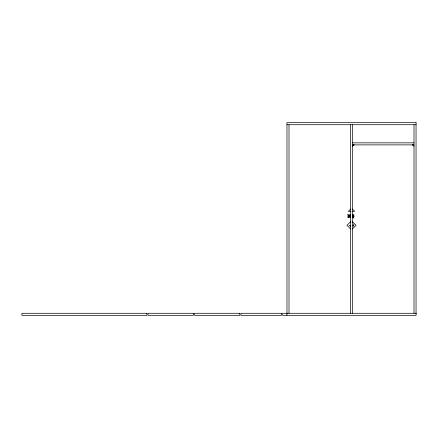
<?xml version="1.0" encoding="UTF-8"?>
<svg xmlns="http://www.w3.org/2000/svg" width="438" height="438" viewBox="0 0 438 438"><rect width="100%" height="100%" fill="white"/><g stroke="black" fill="none" stroke-linecap="round" stroke-linejoin="round"><path stroke-width="0.66" d="M353.105 215.797L353.575 215.299L353.953 215.797L353.953 216.405L352.376 216.405L352.464 215.518L352.979 215.512L353.105 216.405M350.597 209.052L348.33 211.319L350.871 211.319M350.597 221.699L346.973 225.324L350.597 228.948M352.409 228.948L356.039 225.324L352.409 221.699M353.953 216.679L352.322 217.401L353.953 218.069M352.524 142.848L414.003 142.848M352.524 144.885L414.003 144.885M352.524 146.254L352.809 145.734A0.564 0.564 0 0 1 353.373 145.17L353.997 144.879M414.003 146.254L413.718 145.734A0.564 0.564 0 0 0 413.154 145.17L412.53 144.879M352.141 211.319L354.676 211.319L352.409 209.052M352.36 215.025L353.953 215.025M350.526 225.324L349.245 225.324L350.718 226.555M352.448 225.324L353.729 225.324M416.045 124.715L416.045 313.285M414.003 124.715L414.003 313.285M353.729 224.092L353.729 226.555M353.389 216.93L353.389 217.839M353.105 214.166L353.105 215.025M352.524 124.715L352.524 313.285M350.488 124.715L350.488 313.285M289.009 124.715L289.009 313.285M286.967 124.715L286.967 313.285M286.912 313.285L286.912 315.327M347.887 214.74C347.558 216.262 350.296 216.476 350.28 214.965C350.482 214.27 349.31 213.919 349.978 214.713C349.119 217.637 348.062 213.229 347.887 214.74M348.155 216.876L348.347 217.691L347.909 217.401L347.996 216.492L348.429 216.262L348.966 216.717L349.283 216.246A0.701 0.701 0 0 1 350.066 216.432L350.148 217.768C350.071 217.598 349.415 215.452 349.108 217.341L348.462 216.58L348.155 216.876M353.411 144.885L353.931 144.885L353.411 144.885M412.623 144.885L413.144 144.885L412.623 144.885M416.1 122.673L286.912 122.673L286.912 124.715L416.1 124.715L416.1 122.673M146.9 313.285L21.9 313.285L21.9 315.327L146.9 315.327L146.9 313.285M193.361 313.285L148.033 313.285L148.033 315.327L193.361 315.327L193.361 313.285M239.821 313.285L194.494 313.285L194.494 315.327L239.821 315.327L239.821 313.285M281.525 313.285L240.955 313.285L240.955 315.327L281.525 315.327L281.525 313.285M416.1 313.285L282.658 313.285L282.658 315.327L416.1 315.327L416.1 313.285"/></g></svg>
